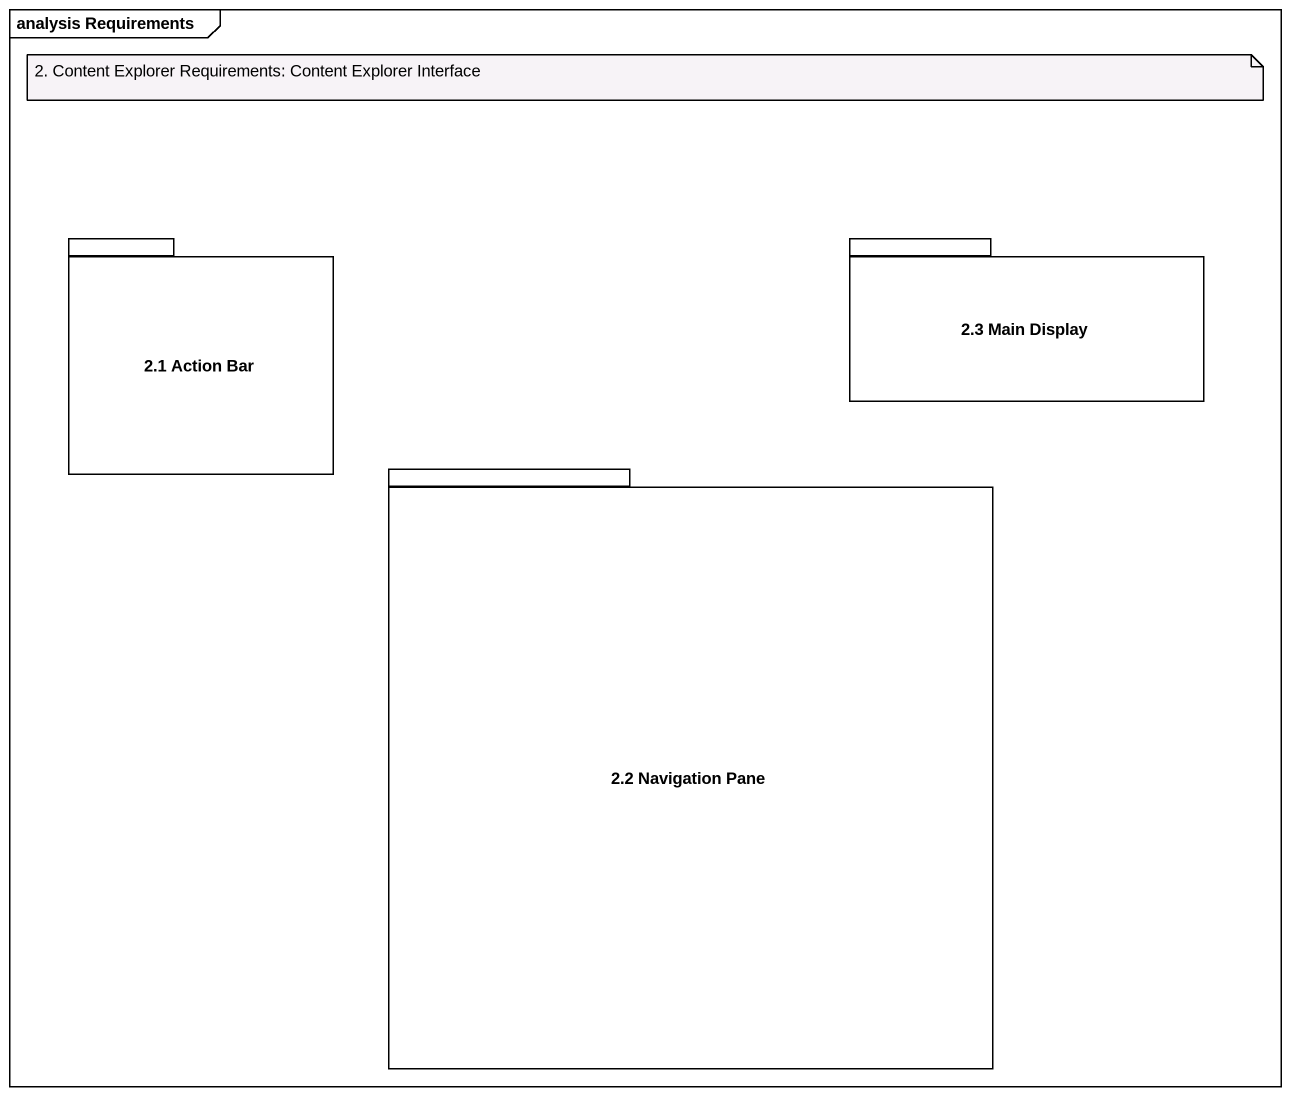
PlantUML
@startuml
mainframe analysis Requirements
package "2.1 Action Bar" as p2_1_Action_Bar {
}
package "2.3 Main Display" as p2_3_Main_Display {
}
package "2.2 Navigation Pane" as p2_2_Navigation_Pane {
}
note as N1
  2. Content Explorer Requirements: Content Explorer Interface
end note
@enduml
